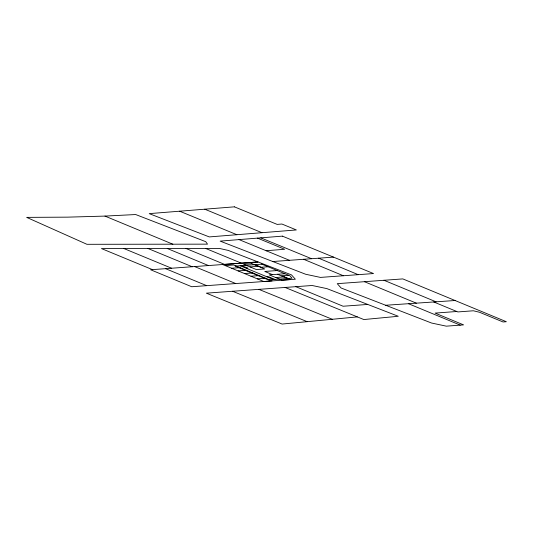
<?xml version="1.0" encoding="UTF-8"?>
<svg xmlns="http://www.w3.org/2000/svg" width="533" height="533" viewBox="0 0 533 533"><rect width="100%" height="100%" fill="white"/><g stroke="black" fill="none" stroke-linecap="round" stroke-linejoin="round"><path stroke-width="0.8" d="M357.343 316.902L282.097 324.051L206.351 293.163L312.131 285.495L326.909 288.62L398.278 316.276L363.839 319.547L285.108 287.454M266.147 250.73L284.662 249.271L257.519 238.124M225.299 265.594L233.601 264.988L272.077 280.904L263.775 281.511L222.641 264.528L258.059 261.95L150.612 269.758L191.74 286.741L295.355 279.225L291.498 274.901L228.351 250.443L219.369 248.425L101.45 248.565L152.458 269.625M231.708 268.246L240.01 267.639M249.977 266.913L258.278 266.307M246.453 268.346L247.998 268.232L241.716 265.634M268.099 266.767L261.283 267.266L254.994 264.668M238.124 270.897L246.426 270.291M277.227 270.544L264.774 271.45L272.47 274.635M244.534 273.549L252.835 272.949M250.95 276.207L259.251 275.601M284.922 273.729L269.218 274.875L282.044 280.185L290.345 279.578L277.52 274.268M267.006 276.834L268.519 276.72L275.081 279.439M288.62 275.261L281.804 275.754L288.366 278.473M257.359 278.859L265.661 278.253M275.634 277.526L283.936 276.927M456.821 311.505L435.061 313.091L463.577 324.883L446.328 326.163L431.55 323.031L341.093 287.987L337.256 283.669L402.828 278.906L506.35 321.719L503.039 321.965L479.453 312.238L473.364 310.779L457.847 311.932L433.749 301.971M272.809 261.523L333.518 257.119M367.737 304.443L343.099 306.235L295.842 286.674M385.685 305.262L455.055 300.512M104.968 216.092L135.675 214.539L205.745 241.682L207.524 244.154L86.926 244.307L26.65 217.371L67.591 217.151L104.968 216.092L172.845 244.201M258.858 289.359L332.259 319.28M232.595 291.265L307.181 321.666M204.785 209.209L261.976 232.701M260.797 237.858L311.572 258.712M179.708 211.221L236.892 234.713M239.044 239.603L289.486 260.317M383.967 280.271L436.047 301.811M364.452 281.697L416.353 303.164M408.458 303.703L460.265 325.13M205.651 248.438L241.342 263.169M240.156 265.747L273.582 279.545M185.977 248.465L224.573 264.388M194.612 266.567L235.733 283.543M148.014 248.511L192.186 266.74M123.903 248.538L171.606 268.232M165.55 268.672L206.684 285.655M303.657 259.285L343.352 275.741M167.255 248.485L208.47 265.561M318.667 258.199L358.196 274.668M234.4 206.837L149.213 213.633L209.302 236.919L296.361 229.95L281.91 224.027L277.173 224.406L234.4 206.837M282.41 236.132L220.129 241.116L305.682 274.262L320.466 277.407L373.52 273.556L282.41 236.132M251.862 263.655L243.561 264.261L256.386 269.565L264.688 268.965L251.862 263.655M261.816 264.168L235.126 266.114L268.499 279.918L292.051 278.199L289.885 275.781L261.816 264.168"/></g></svg>
